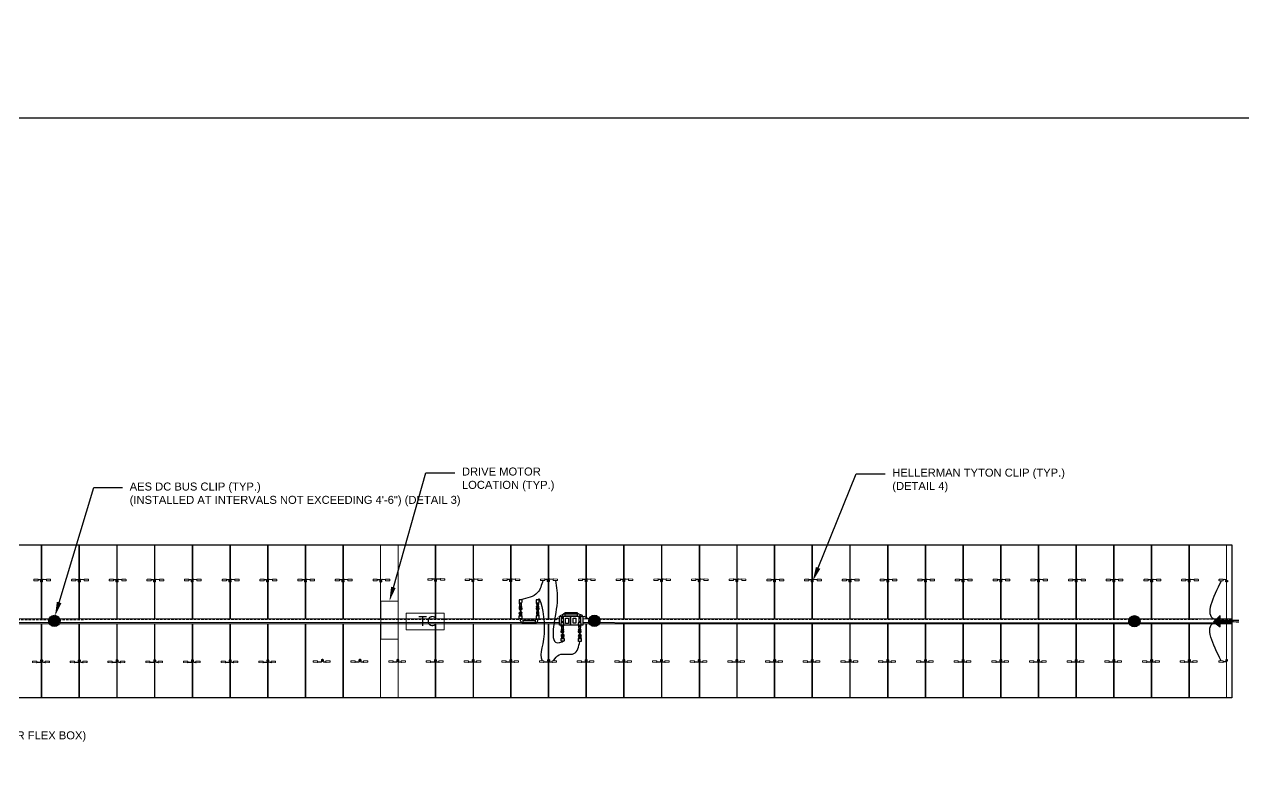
# Model space of a CAD drawing. Header units: feet. Extents: x -354 to 55127, y -297 to 4121.
# Drawn here: x 96.6 to 218.5, y 129.9 to 204.3 of the extents above; entities that cross this region are included whole.
import ezdxf
from ezdxf import colors
from ezdxf.entities.mleader import LeaderData, LeaderLine
from ezdxf.enums import TextEntityAlignment as Align
from ezdxf.math import Vec2, Vec3

# ---------------------------------------------------------------- set-up
doc = ezdxf.new("R2018")
doc.units = ezdxf.units.FT
doc.header["$MEASUREMENT"] = 0
doc.set_wipeout_variables(frame=1)
doc.linetypes.add('ACAD-x100644055pbs01-civil$0${ Chain Double-Dash }', pattern=[0])
doc.linetypes.add('HIDDEN', pattern=[0.375, 0.25, -0.125])
for name, color, linetype in [('@2x40.5 Tracker LR5', 5, 'Continuous'), ('E-CABL-HARN-NEG', 3, 'Continuous'), ('E-EQPM-HRDW', 16, 'Continuous'), ('E-HARN-COMP', 8, 'Continuous'), ('E-TRNK-CABL-NEG', 6, 'HIDDEN'), ('E-TRUNK-CABLE-POS', 6, 'HIDDEN'), ('E-WIRING DETAILS', 7, 'Continuous'), ('G-ANNO-TEXT', 1, 'Continuous'), ('PDF_Ediciones', 1, 'Continuous'), ('XREF', 7, 'Continuous')]:
    doc.layers.add(name, color=color, linetype=linetype)
for name, color, linetype, lineweight in [('E-MODULE', 253, 'Continuous', 0), ('E-TRACER-EQMPT', 252, 'Continuous', 0), ('E-TRACKER MOTOR', 252, 'Continuous', 0)]:
    doc.layers.add(name, color=color, linetype=linetype, lineweight=lineweight)
doc.styles.add('NEI-A', font='arial.ttf')
doc.styles.get("Standard").update_dxf_attribs({"font": 'arial.ttf'})

# ---------------------------------------------------------------- blocks, each defined once
blk = doc.blocks.new('DETAIL_TITLE')
at = {"style": 'NEI-A', "flags": 8}
blk.add_attdef('#', text='', height=0.2, dxfattribs=at).set_placement((0.5922, -0.5109), align=Align.MIDDLE_CENTER)
at = {"lineweight": 30, "flags": 104}
blk.add_attdef('DETAIL_TITLE', text='', height=0.2, dxfattribs=at).set_placement((0.9099, -0.52514), align=Align.BOTTOM_LEFT)
at = {"style": 'NEI-A'}
for tag, p in [('SCALE:', (0.93865, -0.73792)), ('1"_=_', (1.5474, -0.73792))]:
    blk.add_attdef(tag, text='', height=0.1, dxfattribs=at).set_placement(p, align=Align.BOTTOM_LEFT)
blk = doc.blocks.new('CLIP')
blk.add_lwpolyline([(-0.09, 0.1), (0.05, 0.1), (0.05, -0.02), (-0.09, -0.02)], close=True)
at = {"layer": 'PDF_Ediciones', "lineweight": 0}
for points in [[(-0.9, -0.15, -0.414213), (-0.93, -0.12), (-0.93, -0.04, -0.414213), (-0.89, 0), (-0.53, 0, -0.414213), (-0.5, -0.04), (-0.5, -0.12, -0.414213), (-0.53, -0.17), (-0.9, -0.15)], [(0.71, -0.15, 0.414213), (0.75, -0.12), (0.75, -0.04, 0.414213), (0.72, 0), (0.35, 0, 0.414213), (0.32, -0.04), (0.32, -0.12, 0.414213), (0.35, -0.17), (0.71, -0.15)]]:
    blk.add_lwpolyline(points, format="xyb", dxfattribs=at)
at = {"layer": 'XREF', "flags": 128}
blk.add_lwpolyline([(-0.51, -0.1), (-0.18, -0.12, 0.486695), (-0.07, -0.03), (-0.07, 0.11, -0.78238), (0.02, 0.12), (0.02, -0.03, 0.37874), (0.16, -0.11), (0.33, -0.1)], format="xyb", dxfattribs=at)
blk = doc.blocks.new('AES Clamp')
h = blk.add_hatch(color=256)
h.dxf.hatch_style = 1
h.paths.add_polyline_path([(-0.56, 0, 1), (0.56, 0, 1)])
at = {"layer": 'E-WIRING DETAILS'}
blk.add_circle((0, 0), 0.564, dxfattribs=at)
blk = doc.blocks.new('A$C2C7A52CE')
at = {"layer": 'E-HARN-COMP'}
for p, q in [((-0.496, 0.086, 0.079), (-0.494, 0.085, 0.079)), ((-0.496, -0.086, 0.079), (-0.494, -0.085, 0.079))]:
    blk.add_line(p, q, dxfattribs=at)
for points, elevation in [([(-0.634, -0.1), (-0.636, -0.098), (-0.636, 0.098), (-0.634, 0.1), (-0.576, 0.1), (-0.573, 0.097), (-0.573, -0.097), (-0.576, -0.1), (-0.634, -0.1)], -0.033), ([(-0.634, 0.031), (-0.629, 0.031), (-0.629, 0.022), (-0.598, 0.022)], 0.079), ([(-0.573, 0.062), (-0.571, 0.06), (-0.515, 0.06), (-0.512, 0.062)], 0.015), ([(-0.509, -0.1), (-0.512, -0.097), (-0.512, 0.097), (-0.509, 0.1), (-0.496, 0.1), (-0.496, -0.1), (-0.509, -0.1)], -0.033), ([(-0.493, 0.097), (-0.493, 0.093), (-0.491, 0.089), (-0.389, 0.062), (-0.284, 0.075), (-0.281, 0.078), (-0.27, 0.078), (-0.27, -0.078), (-0.281, -0.078), (-0.284, -0.075), (-0.389, -0.062), (-0.491, -0.089), (-0.493, -0.097), (-0.493, 0.097)], -0.033), ([(-0.27, -0.078), (-0.267, -0.075), (-0.267, 0.075), (-0.27, 0.078)], -0.033), ([(-0.267, 0.069), (-0.263, 0.065), (-0.246, 0.065), (-0.246, 0.072), (-0.237, 0.072), (-0.237, 0.065), (-0.222, 0.065), (-0.218, 0.072), (-0.216, 0.072), (-0.212, 0.065), (-0.209, 0.065), (-0.204, 0.072), (-0.203, 0.072)], 0.079), ([(-0.003, -0.087), (-0.006, -0.091), (-0.033, -0.1), (-0.141, -0.1), (-0.198, -0.098), (-0.203, -0.095), (-0.203, 0.094), (-0.198, 0.098), (-0.141, 0.1), (-0.034, 0.1), (-0.006, 0.09), (-0.003, 0.087), (0, 0.059), (0, 0.002), (-0.002, -0.07), (-0.003, -0.087)], -0.024), ([(-0.634, -0.031), (-0.629, -0.031), (-0.629, -0.022), (-0.598, -0.022)], 0.079), ([(-0.573, -0.063), (-0.571, -0.06), (-0.515, -0.06), (-0.512, -0.063)], 0.015), ([(-0.267, -0.069), (-0.263, -0.065), (-0.246, -0.065), (-0.246, -0.072), (-0.237, -0.072), (-0.237, -0.065), (-0.229, -0.065), (-0.225, -0.073), (-0.223, -0.073), (-0.218, -0.065), (-0.215, -0.065), (-0.211, -0.073), (-0.209, -0.073), (-0.205, -0.065), (-0.203, -0.065)], -0.039)]:
    blk.add_lwpolyline(points, dxfattribs=dict(at, elevation=elevation))
for points in [[(-0.59, 0.018), (-0.426, 0.018)], [(-0.426, 0.018), (-0.426, -0.018)], [(-0.59, -0.018), (-0.426, -0.018)]]:
    blk.add_lwpolyline(points, dxfattribs=at)
blk = doc.blocks.new('A$C084F4888')
at = {"layer": 'E-HARN-COMP'}
for p, q in [((0.523, 0.021, 0.006), (0.415, 0.021, 0.006)), ((0.54, 0.017, 0.006), (0.568, 0.017, 0.006)), ((0.523, -0.021, 0.006), (0.415, -0.021, 0.006)), ((0.54, -0.017, 0.006), (0.568, -0.017, 0.006))]:
    blk.add_line(p, q, dxfattribs=at)
for points, elevation in [([(0.196, -0.096), (0.2, -0.092), (0.2, 0.092), (0.196, 0.097), (0.034, 0.098), (0.006, 0.089), (0.003, 0.086), (0.001, 0.071), (0, 0.031), (0, -0.01), (0.001, -0.072), (0.003, -0.086), (0.033, -0.098), (0.196, -0.096)], -0.011), ([(0.2, 0.068), (0.202, 0.064), (0.203, 0.062), (0.203, 0.056), (0.204, 0.056), (0.205, 0.062), (0.205, 0.064), (0.209, 0.072), (0.212, 0.072), (0.216, 0.064), (0.217, 0.056), (0.22, 0.056)], 0.053), ([(0.275, 0.077), (0.275, -0.077), (0.277, -0.074), (0.277, -0.063), (0.282, -0.059), (0.294, -0.059), (0.314, -0.052), (0.322, -0.052), (0.326, -0.054), (0.351, -0.097), (0.353, -0.098), (0.353, 0.098), (0.35, 0.096), (0.326, 0.054), (0.322, 0.052), (0.314, 0.052), (0.294, 0.059), (0.282, 0.059), (0.277, 0.063), (0.277, 0.074), (0.275, 0.077)], 0), ([(0.353, 0.086), (0.366, 0.086)], 0.004), ([(0.466, 0.063), (0.466, 0.065), (0.457, 0.073), (0.45, 0.076), (0.431, 0.076), (0.433, 0.07), (0.373, 0.07), (0.369, 0.075), (0.369, 0.096), (0.366, 0.098), (0.366, -0.098), (0.369, -0.096), (0.369, -0.075), (0.373, -0.07), (0.433, -0.07), (0.431, -0.076), (0.45, -0.076), (0.457, -0.073), (0.466, -0.065), (0.466, -0.063), (0.464, -0.062), (0.373, -0.059), (0.369, -0.055), (0.369, -0.044), (0.371, -0.042), (0.371, 0.042), (0.369, 0.044), (0.369, 0.055), (0.373, 0.059)], 0.027), ([(0.373, 0.059), (0.464, 0.062), (0.466, 0.063)], 0.027), ([(0.2, -0.067), (0.203, -0.072), (0.205, -0.072), (0.209, -0.064), (0.212, -0.064), (0.216, -0.072), (0.218, -0.072), (0.223, -0.064), (0.223, -0.062)], 0.006), ([(0.353, -0.086), (0.366, -0.086)], 0.004)]:
    blk.add_lwpolyline(points, dxfattribs=dict(at, elevation=elevation))
for points in [[(0.266, 0.077), (0.264, 0.074), (0.264, 0.067), (0.259, 0.062), (0.252, 0.062), (0.252, 0.064), (0.227, 0.064), (0.227, 0.062), (0.226, 0.062), (0.222, 0.062), (0.22, 0.06), (0.22, 0.05), (0.221, 0.047), (0.223, 0.045), (0.226, 0.044), (0.26, 0.044), (0.263, 0.045), (0.264, 0.048), (0.264, 0.067)], [(0.371, 0.037), (0.38, 0.037)], [(0.38, -0.042), (0.38, 0.042), (0.381, 0.041), (0.381, -0.041), (0.38, -0.042)], [(0.382, 0.035), (0.385, 0.034), (0.385, -0.034), (0.382, -0.035), (0.382, 0.035), (0.381, 0.039)], [(0.385, 0.029), (0.392, 0.029)], [(0.397, 0.039), (0.396, 0.035), (0.392, 0.034), (0.392, -0.034), (0.396, -0.035), (0.396, 0.035)], [(0.398, 0.042), (0.397, 0.041), (0.397, -0.041), (0.398, -0.042), (0.398, 0.042)], [(0.398, 0.037), (0.403, 0.037)], [(0.403, 0.042), (0.406, 0.041), (0.41, 0.038), (0.41, 0.034), (0.414, 0.032), (0.573, 0.032), (0.574, 0.031), (0.575, 0.024), (0.575, -0.024), (0.575, -0.03), (0.573, -0.032), (0.414, -0.032), (0.41, -0.038), (0.406, -0.041), (0.405, -0.042), (0.403, -0.042), (0.403, 0.042)], [(0.537, 0.024), (0.538, 0.022), (0.538, -0.022), (0.537, -0.024), (0.537, 0.024)], [(0.575, 0.024), (0.57, 0.019), (0.57, -0.019), (0.575, -0.024)], [(0.266, -0.077), (0.264, -0.074), (0.264, -0.067), (0.259, -0.062), (0.252, -0.062), (0.252, -0.064), (0.227, -0.064), (0.227, -0.062), (0.226, -0.062), (0.222, -0.062), (0.22, -0.06), (0.22, -0.05), (0.221, -0.047), (0.223, -0.045), (0.226, -0.044), (0.26, -0.044), (0.263, -0.045), (0.264, -0.048), (0.264, -0.067)], [(0.371, -0.037), (0.38, -0.037)], [(0.381, -0.039), (0.382, -0.035)], [(0.385, -0.029), (0.392, -0.029)], [(0.396, -0.035), (0.397, -0.039)], [(0.398, -0.037), (0.403, -0.037)]]:
    blk.add_lwpolyline(points, dxfattribs=at)
at = {"layer": 'E-HARN-COMP', "elevation": 0.063}
blk.add_lwpolyline([(0.351, 0.024), (0.299, 0.024), (0.299, -0.024), (0.351, -0.024)], close=True, dxfattribs=at)
at = {"layer": 'E-HARN-COMP'}
blk.add_circle((0.318, 0, 0.052), 0.0136, dxfattribs=at)
blk = doc.blocks.new('drop')
at = {"layer": 'E-HARN-COMP'}
blk.add_line((-0.9, 0.35), (0.9, 0.35), dxfattribs=at)
for points in [[(-0.9, 0.41, 0.38464), (-1.28, 0.11), (-1.28, -0.18)], [(0.89, 0.41, -0.38464), (1.27, 0.11), (1.27, -0.18)]]:
    blk.add_lwpolyline(points, format="xyb", dxfattribs=at)
blk.add_lwpolyline([(-0.9, 0.54), (0.9, 0.54), (0.9, 0), (-0.9, 0)], close=True, dxfattribs=at)
blk = doc.blocks.new('Injected piece wire support')
h = blk.add_hatch(color=256)
h.dxf.hatch_style = 1
h.paths.add_polyline_path([(0, 0.57), (0, -0.57), (0.64, 0.07)])
at = {"layer": 'E-EQPM-HRDW', "flags": 128}
blk.add_lwpolyline([(0.64, 0.07), (0, 0.57), (0, -0.57)], close=True, dxfattribs=at)
blk = doc.blocks.new('Fuse Base')
blk.add_wipeout([(-1.12, 0.46), (1.21, 0.47), (1.21, -0.46), (-1.12, -0.46)])
at = {"layer": 'E-HARN-COMP'}
for points in [[(-1.12, 0.46), (0, 0.46), (0, -0.46), (-1.12, -0.46)], [(-0.52, 0.27), (-0.23, 0.27), (-0.23, -0.27), (-0.52, -0.27)], [(0, 0.46), (1.21, 0.47), (1.21, -0.46), (0, -0.46)], [(0.25, 0.26), (0.51, 0.26), (0.51, -0.26), (0.25, -0.26)]]:
    blk.add_lwpolyline(points, close=True, dxfattribs=at)
blk = doc.blocks.new('E-100-18')
for points in [[(-0.0625, -0.15625), (0.0625, -0.15625), (0.0625, 0.15625), (-0.0625, 0.15625), (-0.0625, -0.15625)], [(-0.0625, 0.09375), (0.0625, 0.09375)], [(-0.0625, -0.09375), (0.0625, -0.09375)]]:
    blk.add_lwpolyline(points)
blk = doc.blocks.new('*U45')
at = {"layer": 'Defpoints'}
blk.add_lwpolyline([(0, 23.011), (32.409, 23.011), (32.409, 0), (0, 0)], close=True, dxfattribs=at)

msp = doc.modelspace()

# ---------------------------------------------------------------- linework, layer by layer
for points in [[(216.86, 148.55), (216.72, 148.55), (216.72, 148.67), (216.86, 148.67)], [(216.86, 140.76), (216.72, 140.76), (216.72, 140.64), (216.86, 140.64)], [(216.86, 140.76), (216.72, 140.76), (216.72, 140.64), (216.86, 140.64)]]:
    msp.add_lwpolyline(points, close=True)
at = {"layer": '@2x40.5 Tracker LR5'}
msp.add_lwpolyline([(217.29, 152.26), (217.29, 136.96), (45.06, 136.96), (45.06, 152.26)], close=True, dxfattribs=at)
at = {"layer": 'E-CABL-HARN-NEG'}
for points, end_tangent in [([(148.42, 148.68), (147.89, 147.47, 0.01), (146.19, 146.76, -0.04)], (0.55098, -0.834518)), ([(149.67, 148.68), (149.84, 146.48, -0.01), (150.04, 142.47, -0.03), (150.44, 142.6, -0.04)], (0.15531, 0.987866)), ([(149.5, 140.66), (150.05, 141.25, -0.04), (151.53, 141.38, -0.07), (152.13, 142.59, -0.09)], (-0.031277, 0.999511))]:
    msp.add_spline(points, degree=3, dxfattribs=dict(at, end_tangent=end_tangent))
for points in [[(216.23, 148.63), (215.5, 144.84), (216.92, 144.71), (217.99, 144.73)], [(216.23, 140.66), (215.5, 144.45), (216.92, 144.58), (217.99, 144.56)]]:
    msp.add_spline(points, degree=3, dxfattribs=at)
msp.add_open_spline([(147.9, 146.76, -0.04), (148.18, 147.26, 0.22), (149.02, 142.93), (148, 141.39, 0.15), (148.34, 140.66)], degree=3, knots=[0, 0, 0, 0, 3.274502, 7.384331, 7.384331, 7.384331, 7.384331], dxfattribs=at)
at = {"layer": 'E-MODULE'}
for points in [[(94.56, 152.26), (94.56, 144.85), (98.27, 144.85), (98.27, 152.26), (94.56, 152.26)], [(98.33, 152.26), (98.33, 144.85), (102.04, 144.85), (102.04, 152.26), (98.33, 152.26)], [(102.1, 152.26), (102.1, 144.85), (105.81, 144.85), (105.81, 152.26), (102.1, 152.26)], [(105.87, 152.26), (105.87, 144.85), (109.58, 144.85), (109.58, 152.26), (105.87, 152.26)], [(109.64, 152.26), (109.64, 144.85), (113.35, 144.85), (113.35, 152.26), (109.64, 152.26)], [(113.41, 152.26), (113.41, 144.85), (117.12, 144.85), (117.12, 152.26), (113.41, 152.26)], [(117.18, 152.26), (117.18, 144.85), (120.89, 144.85), (120.89, 152.26), (117.18, 152.26)], [(120.95, 152.26), (120.95, 144.85), (124.66, 144.85), (124.66, 152.26), (120.95, 152.26)], [(124.72, 152.26), (124.72, 144.85), (128.43, 144.85), (128.43, 152.26), (124.72, 152.26)], [(133.96, 152.26), (133.96, 144.85), (135.02, 144.85)], [(136.66, 144.85), (137.67, 144.85), (137.67, 152.26), (133.96, 152.26)], [(137.72, 152.26), (137.72, 144.85), (141.44, 144.85), (141.44, 152.26), (137.72, 152.26)], [(141.48, 152.26), (141.48, 144.85), (145.19, 144.85), (145.19, 152.26), (141.48, 152.26)], [(145.25, 152.26), (145.25, 144.85), (148.96, 144.85), (148.96, 152.26), (145.25, 152.26)], [(149.02, 152.26), (149.02, 144.85), (152.73, 144.85), (152.73, 152.26), (149.02, 152.26)], [(152.79, 152.26), (152.79, 144.85), (156.5, 144.85), (156.5, 152.26), (152.79, 152.26)], [(156.56, 152.26), (156.56, 144.85), (160.27, 144.85), (160.27, 152.26), (156.56, 152.26)], [(160.33, 152.26), (160.33, 144.85), (164.04, 144.85), (164.04, 152.26), (160.33, 152.26)], [(164.1, 152.26), (164.1, 144.85), (167.81, 144.85), (167.81, 152.26), (164.1, 152.26)], [(167.85, 152.26), (167.85, 144.85), (171.56, 144.85), (171.56, 152.26), (167.85, 152.26)], [(171.62, 152.26), (171.62, 144.85), (175.33, 144.85), (175.33, 152.26), (171.62, 152.26)], [(175.39, 152.26), (175.39, 144.85), (179.1, 144.85), (179.1, 152.26), (175.39, 152.26)], [(179.16, 152.26), (179.16, 144.85), (182.87, 144.85), (182.87, 152.26), (179.16, 152.26)], [(182.93, 152.26), (182.93, 144.85), (186.64, 144.85), (186.64, 152.26), (182.93, 152.26)], [(186.7, 152.26), (186.7, 144.85), (190.41, 144.85), (190.41, 152.26), (186.7, 152.26)], [(190.47, 152.26), (190.47, 144.85), (194.18, 144.85), (194.18, 152.26), (190.47, 152.26)], [(194.24, 152.26), (194.24, 144.85), (197.95, 144.85), (197.95, 152.26), (194.24, 152.26)], [(198, 152.26), (198, 144.85), (201.72, 144.85), (201.72, 152.26), (198, 152.26)], [(201.77, 152.26), (201.77, 144.85), (205.49, 144.85), (205.49, 152.26), (201.77, 152.26)], [(205.54, 152.26), (205.54, 144.85), (209.25, 144.85), (209.25, 152.26), (205.54, 152.26)], [(209.31, 152.26), (209.31, 144.85), (213.02, 144.85), (213.02, 152.26), (209.31, 152.26)], [(213.08, 152.26), (213.08, 144.85), (216.79, 144.85), (216.79, 152.26), (213.08, 152.26)], [(94.56, 144.36), (94.56, 136.96), (98.27, 136.96), (98.27, 144.36), (94.56, 144.36)], [(98.33, 144.36), (98.33, 136.96), (102.04, 136.96), (102.04, 144.36), (98.33, 144.36)], [(102.1, 144.36), (102.1, 136.96), (105.81, 136.96), (105.81, 144.36), (102.1, 144.36)], [(105.87, 144.36), (105.87, 136.96), (109.58, 136.96), (109.58, 144.36), (105.87, 144.36)], [(109.64, 144.36), (109.64, 136.96), (113.35, 136.96), (113.35, 144.36), (109.64, 144.36)], [(113.41, 144.36), (113.41, 136.96), (117.12, 136.96), (117.12, 144.36), (113.41, 144.36)], [(117.18, 144.36), (117.18, 136.96), (120.89, 136.96), (120.89, 144.36), (117.18, 144.36)], [(120.95, 144.36), (120.95, 136.96), (124.66, 136.96), (124.66, 144.36), (120.95, 144.36)], [(124.72, 144.36), (124.72, 136.96), (128.43, 136.96), (128.43, 144.36), (124.72, 144.36)], [(133.96, 144.36), (133.96, 136.96), (137.67, 136.96), (137.67, 144.36), (136.66, 144.36)], [(135.02, 144.36), (133.96, 144.36)], [(137.72, 144.36), (137.72, 136.96), (141.44, 136.96), (141.44, 144.36), (137.72, 144.36)], [(141.48, 144.36), (141.48, 136.96), (145.19, 136.96), (145.19, 144.36), (141.48, 144.36)], [(145.25, 144.36), (145.25, 136.96), (148.96, 136.96), (148.96, 144.36), (145.25, 144.36)], [(149.02, 144.36), (149.02, 136.96), (152.73, 136.96), (152.73, 144.36), (149.02, 144.36)], [(152.79, 144.36), (152.79, 136.96), (156.5, 136.96), (156.5, 144.36), (152.79, 144.36)], [(156.56, 144.36), (156.56, 136.96), (160.27, 136.96), (160.27, 144.36), (156.56, 144.36)], [(160.33, 144.36), (160.33, 136.96), (164.04, 136.96), (164.04, 144.36), (160.33, 144.36)], [(164.1, 144.36), (164.1, 136.96), (167.81, 136.96), (167.81, 144.36), (164.1, 144.36)], [(167.85, 144.36), (167.85, 136.96), (171.56, 136.96), (171.56, 144.36), (167.85, 144.36)], [(171.62, 144.36), (171.62, 136.96), (175.33, 136.96), (175.33, 144.36), (171.62, 144.36)], [(175.39, 144.36), (175.39, 136.96), (179.1, 136.96), (179.1, 144.36), (175.39, 144.36)], [(179.16, 144.36), (179.16, 136.96), (182.87, 136.96), (182.87, 144.36), (179.16, 144.36)], [(182.93, 144.36), (182.93, 136.96), (186.64, 136.96), (186.64, 144.36), (182.93, 144.36)], [(186.7, 144.36), (186.7, 136.96), (190.41, 136.96), (190.41, 144.36), (186.7, 144.36)], [(190.47, 144.36), (190.47, 136.96), (194.18, 136.96), (194.18, 144.36), (190.47, 144.36)], [(194.24, 144.36), (194.24, 136.96), (197.95, 136.96), (197.95, 144.36), (194.24, 144.36)], [(198, 144.36), (198, 136.96), (201.72, 136.96), (201.72, 144.36), (198, 144.36)], [(201.77, 144.36), (201.77, 136.96), (205.49, 136.96), (205.49, 144.36), (201.77, 144.36)], [(205.54, 144.36), (205.54, 136.96), (209.25, 136.96), (209.25, 144.36), (205.54, 144.36)], [(209.31, 144.36), (209.31, 136.96), (213.02, 136.96), (213.02, 144.36), (209.31, 144.36)], [(213.08, 144.36), (213.08, 136.96), (216.79, 136.96), (216.79, 144.36), (213.08, 144.36)]]:
    msp.add_lwpolyline(points, dxfattribs=at)
for points in [[(131.17, 144.85), (132.2, 144.85), (132.2, 152.26), (128.49, 152.26), (128.49, 144.85)], [(131.17, 144.36), (128.49, 144.36), (128.49, 136.96), (132.2, 136.96), (132.2, 144.36)]]:
    msp.add_lwpolyline(points, close=True, dxfattribs=at)
at = {"layer": 'E-TRACER-EQMPT'}
for points in [[(217.29, 144.85), (45.08, 144.85), (45.08, 144.36), (217.29, 144.36)], [(135.02, 144.85), (134.94, 144.85)], [(134.94, 144.36), (139.79, 144.36)], [(139.79, 144.85), (136.66, 144.85)], [(141.41, 144.36), (217.29, 144.36), (217.29, 144.85), (141.41, 144.85)]]:
    msp.add_lwpolyline(points, dxfattribs=at)
at = {"layer": 'E-TRACKER MOTOR'}
for points in [[(133.96, 146.61), (133.96, 142.82), (132.21, 142.82), (132.21, 146.61)], [(138.55, 143.76), (134.77, 143.76), (134.77, 145.41), (138.55, 145.41)]]:
    msp.add_lwpolyline(points, close=True, dxfattribs=at)
at = {"layer": 'E-TRNK-CABL-NEG', "linetype": 'ACAD-x100644055pbs01-civil$0${ Chain Double-Dash }'}
msp.add_line((217.29, 144.42), (33.52, 144.5, -0.1), dxfattribs=at)
at = {"layer": 'E-TRUNK-CABLE-POS'}
for p, q in [((149.76, 144.78, -0.04), (51.31, 144.75, -0.09)), ((217.29, 144.8), (153.31, 144.78, -0.03))]:
    msp.add_line(p, q, dxfattribs=at)
at = {"layer": 'PDF_Ediciones', "lineweight": 0}
for points in [[(216.06, 148.8, 0.414213), (216.02, 148.77), (216.02, 148.69, 0.414213), (216.05, 148.66), (216.42, 148.66, 0.414213), (216.45, 148.69), (216.45, 148.77, 0.414213), (216.42, 148.82), (216.06, 148.8)], [(216.06, 140.51, -0.414213), (216.02, 140.54), (216.02, 140.62, -0.414213), (216.05, 140.66), (216.41, 140.66, -0.414213), (216.44, 140.62), (216.44, 140.54, -0.414213), (216.41, 140.49), (216.06, 140.51)], [(216.06, 140.51, -0.414213), (216.02, 140.54), (216.02, 140.62, -0.414213), (216.05, 140.66), (216.41, 140.66, -0.414213), (216.44, 140.62), (216.44, 140.54, -0.414213), (216.41, 140.49), (216.06, 140.51)]]:
    msp.add_lwpolyline(points, format="xyb", dxfattribs=at)
at = {"layer": 'XREF', "flags": 128}
for points in [[(216.79, 148.51, -0.347123), (216.75, 148.54), (216.75, 148.69, 0.37874), (216.61, 148.77), (216.44, 148.75)], [(216.79, 148.51, -0.347123), (216.75, 148.54), (216.75, 148.69, 0.37874), (216.61, 148.77), (216.44, 148.75)], [(216.79, 140.81, 0.347123), (216.75, 140.78), (216.75, 140.63, -0.37874), (216.6, 140.55), (216.44, 140.56)], [(216.79, 140.81, 0.347123), (216.75, 140.78), (216.75, 140.63, -0.37874), (216.6, 140.55), (216.44, 140.56)]]:
    msp.add_lwpolyline(points, format="xyb", dxfattribs=at)

# ---------------------------------------------------------------- block references
at = {"layer": 'E-CABL-HARN-NEG', "xscale": 0.675, "yscale": 0.675, "zscale": 0.675, "rotation": 180}
msp.add_blockref('drop', (147.05, 144.73), dxfattribs=at)
at = {"layer": 'E-HARN-COMP', "yscale": 1.481035343229667, "zscale": 1.481035343229667}
for name, p, xscale, rotation in [('A$C2C7A52CE', (146.19, 146.76, -0.01), -1.481035343229667, 270), ('A$C2C7A52CE', (147.9, 146.76, -0.01), -1.481035343229667, 270), ('A$C084F4888', (146.19, 144.84), -1.481035343229667, 270), ('A$C084F4888', (147.91, 144.85), 1.481035343229667, 89.99999999999999), ('A$C084F4888', (150.4, 142.6, -0.03), -1.481035343229667, 270), ('A$C084F4888', (152.12, 142.59, -0.07), -1.481035343229667, 270)]:
    msp.add_blockref(name, p, dxfattribs=dict(at, xscale=xscale, rotation=rotation))
at = {"layer": 'G-ANNO-TEXT'}
ref = msp.add_blockref('DETAIL_TITLE', (61.14, 1018.09), dxfattribs=dict(at, xscale=128.9267043143703, yscale=128.9267043143703, zscale=128.9267043143703))
lines = msp.add_mtext('{\\LDC BLOCK TYPE-2 (3) STRINGS (52) MODULES [580W-NORTH MOTOR GAP] }', dxfattribs={"layer": '0', "insert": (178.45, 989.07), "char_height": 988.1378, "attachment_point": 1})
ref.add_attrib('DETAIL_TITLE', '', (178.45, 989.07)).embed_mtext(lines)
at = {"layer": 'XREF', "rotation": 180}
for name, p in [('CLIP', (98.28, 148.65)), ('CLIP', (102.06, 148.65)), ('CLIP', (105.82, 148.65)), ('CLIP', (109.58, 148.65)), ('CLIP', (113.34, 148.65)), ('CLIP', (117.12, 148.65)), ('CLIP', (120.88, 148.65)), ('CLIP', (124.66, 148.65)), ('CLIP', (128.42, 148.65)), ('CLIP', (132.19, 148.65)), ('CLIP', (137.68, 148.71)), ('CLIP', (141.41, 148.68)), ('CLIP', (145.18, 148.68)), ('CLIP', (148.95, 148.68)), ('CLIP', (152.72, 148.68)), ('CLIP', (156.49, 148.68)), ('CLIP', (160.26, 148.68)), ('CLIP', (164.03, 148.68)), ('CLIP', (167.8, 148.68)), ('CLIP', (171.57, 148.65)), ('CLIP', (175.34, 148.65)), ('CLIP', (179.11, 148.65)), ('CLIP', (182.88, 148.65)), ('CLIP', (186.65, 148.65)), ('CLIP', (190.41, 148.65)), ('CLIP', (194.19, 148.65)), ('CLIP', (197.95, 148.65)), ('CLIP', (201.73, 148.65)), ('CLIP', (205.49, 148.65)), ('CLIP', (209.27, 148.65)), ('CLIP', (213.03, 148.65)), ('Injected piece wire support', (216.13, 144.61))]:
    msp.add_blockref(name, p, dxfattribs=at)
at = {"layer": 'XREF'}
for name, p in [('AES Clamp', (99.58, 144.64)), ('AES Clamp', (153.57, 144.65)), ('AES Clamp', (207.57, 144.61)), ('CLIP', (98.33, 140.63)), ('CLIP', (102.1, 140.63)), ('CLIP', (105.87, 140.63)), ('CLIP', (109.64, 140.63)), ('CLIP', (113.41, 140.63)), ('CLIP', (117.18, 140.63)), ('CLIP', (120.95, 140.63)), ('CLIP', (126.4, 140.66)), ('CLIP', (130.16, 140.66)), ('CLIP', (133.94, 140.66)), ('CLIP', (137.7, 140.66)), ('CLIP', (141.48, 140.66)), ('CLIP', (145.24, 140.66)), ('CLIP', (149.02, 140.66)), ('CLIP', (152.78, 140.66)), ('CLIP', (156.54, 140.66)), ('CLIP', (160.3, 140.66)), ('CLIP', (164.08, 140.66)), ('CLIP', (167.84, 140.66)), ('CLIP', (171.62, 140.66)), ('CLIP', (175.38, 140.66)), ('CLIP', (179.16, 140.66)), ('CLIP', (182.92, 140.66)), ('CLIP', (186.7, 140.66)), ('CLIP', (190.46, 140.66)), ('CLIP', (194.24, 140.66)), ('CLIP', (198, 140.66)), ('CLIP', (201.77, 140.66)), ('CLIP', (205.54, 140.66)), ('CLIP', (209.31, 140.66)), ('CLIP', (213.08, 140.66))]:
    msp.add_blockref(name, p, dxfattribs=at)

# ---------------------------------------------------------------- texts
at = {"layer": 'E-TRACKER MOTOR', "insert": (135.98, 145.12), "char_height": 0.998, "attachment_point": 1, "rotation": 0}
msp.add_mtext_dynamic_manual_height_columns('TC', width=1.579, gutter_width=9.36, heights=[0], dxfattribs=at)

# ---------------------------------------------------------------- leaders
at = {"layer": 'G-ANNO-TEXT'}
ml = msp.add_multileader_mtext('Standard', dxfattribs=at)
ml.set_content('TRACKER TO TRACKER JUMP (TYP.)\\P(DETAIL 5)', color=256, style='NEI-A')
ml.set_leader_properties()
ml.build(insert=Vec2(0, 0))
ml.multileader.update_dxf_attribs({"dogleg_length": 0.36, "arrow_head_size": 1.44, "scale": 8})
ctx = ml.context
ctx.base_point, ctx.scale, ctx.char_height, ctx.arrow_head_size, ctx.landing_gap_size, ctx.plane_origin = Vec3(54.09, 161.05), 8, 0.8, 1.44, 0.72, Vec3(43.51, 145.53)
notes = []
notes.append((ctx, [(0, (1, 1, 0), (51.21, 161.05), (1, 0), 2.88, [(0, [(46.38, 144.96)], 0, [])])]))
ctx.mtext.insert, ctx.mtext.width, ctx.mtext.defined_height, ctx.mtext.flow_direction = Vec3(54.81, 161.57), 21.3912, 4.71, 5
ml = msp.add_multileader_mtext('Standard', dxfattribs=at)
ml.set_content('DRIVE MOTOR \\PLOCATION (TYP.)', color=256, style='NEI-A')
ml.set_leader_properties()
ml.build(insert=Vec2(0, 0))
ml.multileader.update_dxf_attribs({"dogleg_length": 0.36, "arrow_head_size": 1.44, "scale": 8})
ctx = ml.context
ctx.base_point, ctx.scale, ctx.char_height, ctx.arrow_head_size, ctx.landing_gap_size, ctx.plane_origin = Vec3(139.61, 159.46), 8, 0.8, 1.44, 0.72, Vec3(129.18, 147.29)
notes.append((ctx, [(0, (1, 1, 0), (136.73, 159.46), (1, 0), 2.88, [(0, [(133.08, 146.61)], 0, [])])]))
ctx.mtext.insert, ctx.mtext.width, ctx.mtext.flow_direction = Vec3(140.33, 159.98), 12.6342, 5
ml = msp.add_multileader_mtext('Standard', dxfattribs=at)
ml.set_content('HELLERMAN TYTON CLIP (TYP.)\\P(DETAIL 4)', color=256, style='NEI-A')
ml.set_leader_properties()
ml.build(insert=Vec2(0, 0))
ml.multileader.update_dxf_attribs({"dogleg_length": 0.36, "arrow_head_size": 1.44, "scale": 8})
ctx = ml.context
ctx.base_point, ctx.scale, ctx.char_height, ctx.arrow_head_size, ctx.landing_gap_size, ctx.plane_origin = Vec3(182.64, 159.36), 8, 0.8, 1.44, 0.72, Vec3(172.53, 149.19)
notes.append((ctx, [(0, (1, 1, 0), (179.76, 159.36), (1, 0), 2.88, [(0, [(175.4, 148.61)], 0, [])])]))
ctx.mtext.insert, ctx.mtext.width, ctx.mtext.flow_direction = Vec3(183.36, 159.87), 17.5037, 5
ml = msp.add_multileader_mtext('Standard', dxfattribs=at)
ml.set_content('AES DC BUS CLIP (TYP.)\\P(INSTALLED AT INTERVALS NOT EXCEEDING 4\'-6") (DETAIL 3)', color=256, style='NEI-A')
ml.set_leader_properties()
ml.build(insert=Vec2(0, 0))
ml.multileader.update_dxf_attribs({"dogleg_length": 0.36, "arrow_head_size": 1.44, "scale": 8})
ctx = ml.context
ctx.base_point, ctx.scale, ctx.char_height, ctx.arrow_head_size, ctx.landing_gap_size, ctx.plane_origin = Vec3(106.39, 157.97), 8, 0.8, 1.44, 0.72, Vec3(95.96, 145.79)
notes.append((ctx, [(0, (1, 1, 0), (103.51, 157.97), (1, 0), 2.88, [(0, [(99.64, 145.11)], 0, [])])]))
ctx.mtext.insert, ctx.mtext.width, ctx.mtext.defined_height, ctx.mtext.flow_direction = Vec3(107.11, 158.48), 14.848, 1.95, 5
ml = msp.add_multileader_mtext('Standard', dxfattribs=at)
ml.set_content('FUSE BASE (TYP.)\\P(DETAIL 1 AND 2)', color=256, style='NEI-A')
ml.set_leader_properties()
ml.build(insert=Vec2(0, 0))
ml.multileader.update_dxf_attribs({"dogleg_length": 0.36, "arrow_head_size": 1.44, "scale": 8})
ctx = ml.context
ctx.base_point, ctx.scale, ctx.char_height, ctx.arrow_head_size, ctx.landing_gap_size, ctx.plane_origin = Vec3(57.7, 155.81), 8, 0.8, 1.44, 0.72, Vec3(47.59, 145.64)
notes.append((ctx, [(0, (1, 1, 0), (54.82, 155.81), (1, 0), 2.88, [(0, [(48.94, 144.98)], 0, [])])]))
ctx.mtext.insert, ctx.mtext.width, ctx.mtext.flow_direction = Vec3(58.42, 156.33), 10.5663, 5
for ctx, leaders in notes:
    for number, flags, end, landing, length, lines in leaders:
        leader = LeaderData()
        leader.index, (leader.has_last_leader_line, leader.has_dogleg_vector, leader.attachment_direction) = number, flags
        leader.last_leader_point, leader.dogleg_vector, leader.dogleg_length = Vec3(end), Vec3(landing), length
        for number, points, colour, breaks in lines:
            line = LeaderLine()
            line.index, line.vertices, line.color, line.breaks = number, Vec3.list(points), colors.encode_raw_color(colour), breaks
            leader.lines.append(line)
        ctx.leaders.append(leader)

# ---------------------------------------------------------------- next in the draw order: block references
at = {"layer": 'E-HARN-COMP'}
msp.add_blockref('Fuse Base', (151.2, 144.66), dxfattribs=at)

# ---------------------------------------------------------------- next in the draw order: linework, layer by layer
at = {"layer": 'E-TRUNK-CABLE-POS'}
msp.add_open_spline([(149.76, 144.78), (150.03, 145.04), (150.31, 145.44), (152.35, 145.48), (152.81, 144.85), (153.31, 144.78)], degree=3, knots=[0.102588, 0.102588, 0.102588, 0.102588, 1.179777, 2.395298, 3.956021, 3.956021, 3.956021, 3.956021], dxfattribs=at)

# ---------------------------------------------------------------- next in the draw order: block references
at = {"layer": 'Defpoints', "xscale": 8, "yscale": 8, "zscale": 8}
msp.add_blockref('*U45', (9.15, 10.86), dxfattribs=at)
at = {"layer": 'E-CABL-HARN-NEG', "xscale": 0.675, "yscale": 0.675, "zscale": 0.675}
msp.add_blockref('drop', (151.25, 145.12), dxfattribs=at)
at = {"layer": 'E-HARN-COMP', "xscale": -1.481035343229667, "yscale": 1.481035343229667, "zscale": 1.481035343229667, "rotation": 270}
for p in [(150.38, 144.46, 0.04), (152.1, 144.47, 0.04)]:
    msp.add_blockref('A$C2C7A52CE', p, dxfattribs=at)
at = {"layer": 'E-HARN-COMP', "xscale": 1.714161265572724, "yscale": 1.714161265572724, "zscale": 1.714161265572724}
for p in [(150.37, 144.74), (152.11, 144.74)]:
    msp.add_blockref('E-100-18', p, dxfattribs=at)

# ---------------------------------------------------------------- next in the draw order: leaders
at = {"layer": 'G-ANNO-TEXT'}
ml = msp.add_multileader_mtext('Standard', dxfattribs=at)
ml.set_content('RATCHET P-CLAMP\\P(INSTALL ON LAST PILE BEFORE TRANSITION TO DISCONNECT OR FLEX BOX) \\P(DETAIL 6)', color=256, style='NEI-A')
ml.set_leader_properties()
ml.build(insert=Vec2(0, 0))
ml.multileader.update_dxf_attribs({"dogleg_length": 0.36, "arrow_head_size": 1.44, "scale": 8})
ctx = ml.context
ctx.base_point, ctx.scale, ctx.char_height, ctx.arrow_head_size, ctx.landing_gap_size, ctx.plane_origin = Vec3(59.63, 134.41), 8, 0.8, 1.44, 0.72, Vec3(49.51, 144.71)
notes = []
notes.append((ctx, [(0, (1, 1, 0), (56.75, 134.41), (1, 0), 2.88, [(0, [(52.38, 144.13)], 0, [])])]))
ctx.mtext.insert, ctx.mtext.width, ctx.mtext.flow_direction = Vec3(60.35, 134.93), 13.2381, 5
for ctx, leaders in notes:
    for number, flags, end, landing, length, lines in leaders:
        leader = LeaderData()
        leader.index, (leader.has_last_leader_line, leader.has_dogleg_vector, leader.attachment_direction) = number, flags
        leader.last_leader_point, leader.dogleg_vector, leader.dogleg_length = Vec3(end), Vec3(landing), length
        for number, points, colour, breaks in lines:
            line = LeaderLine()
            line.index, line.vertices, line.color, line.breaks = number, Vec3.list(points), colors.encode_raw_color(colour), breaks
            leader.lines.append(line)
        ctx.leaders.append(leader)

doc.saveas('drawing.dxf')
